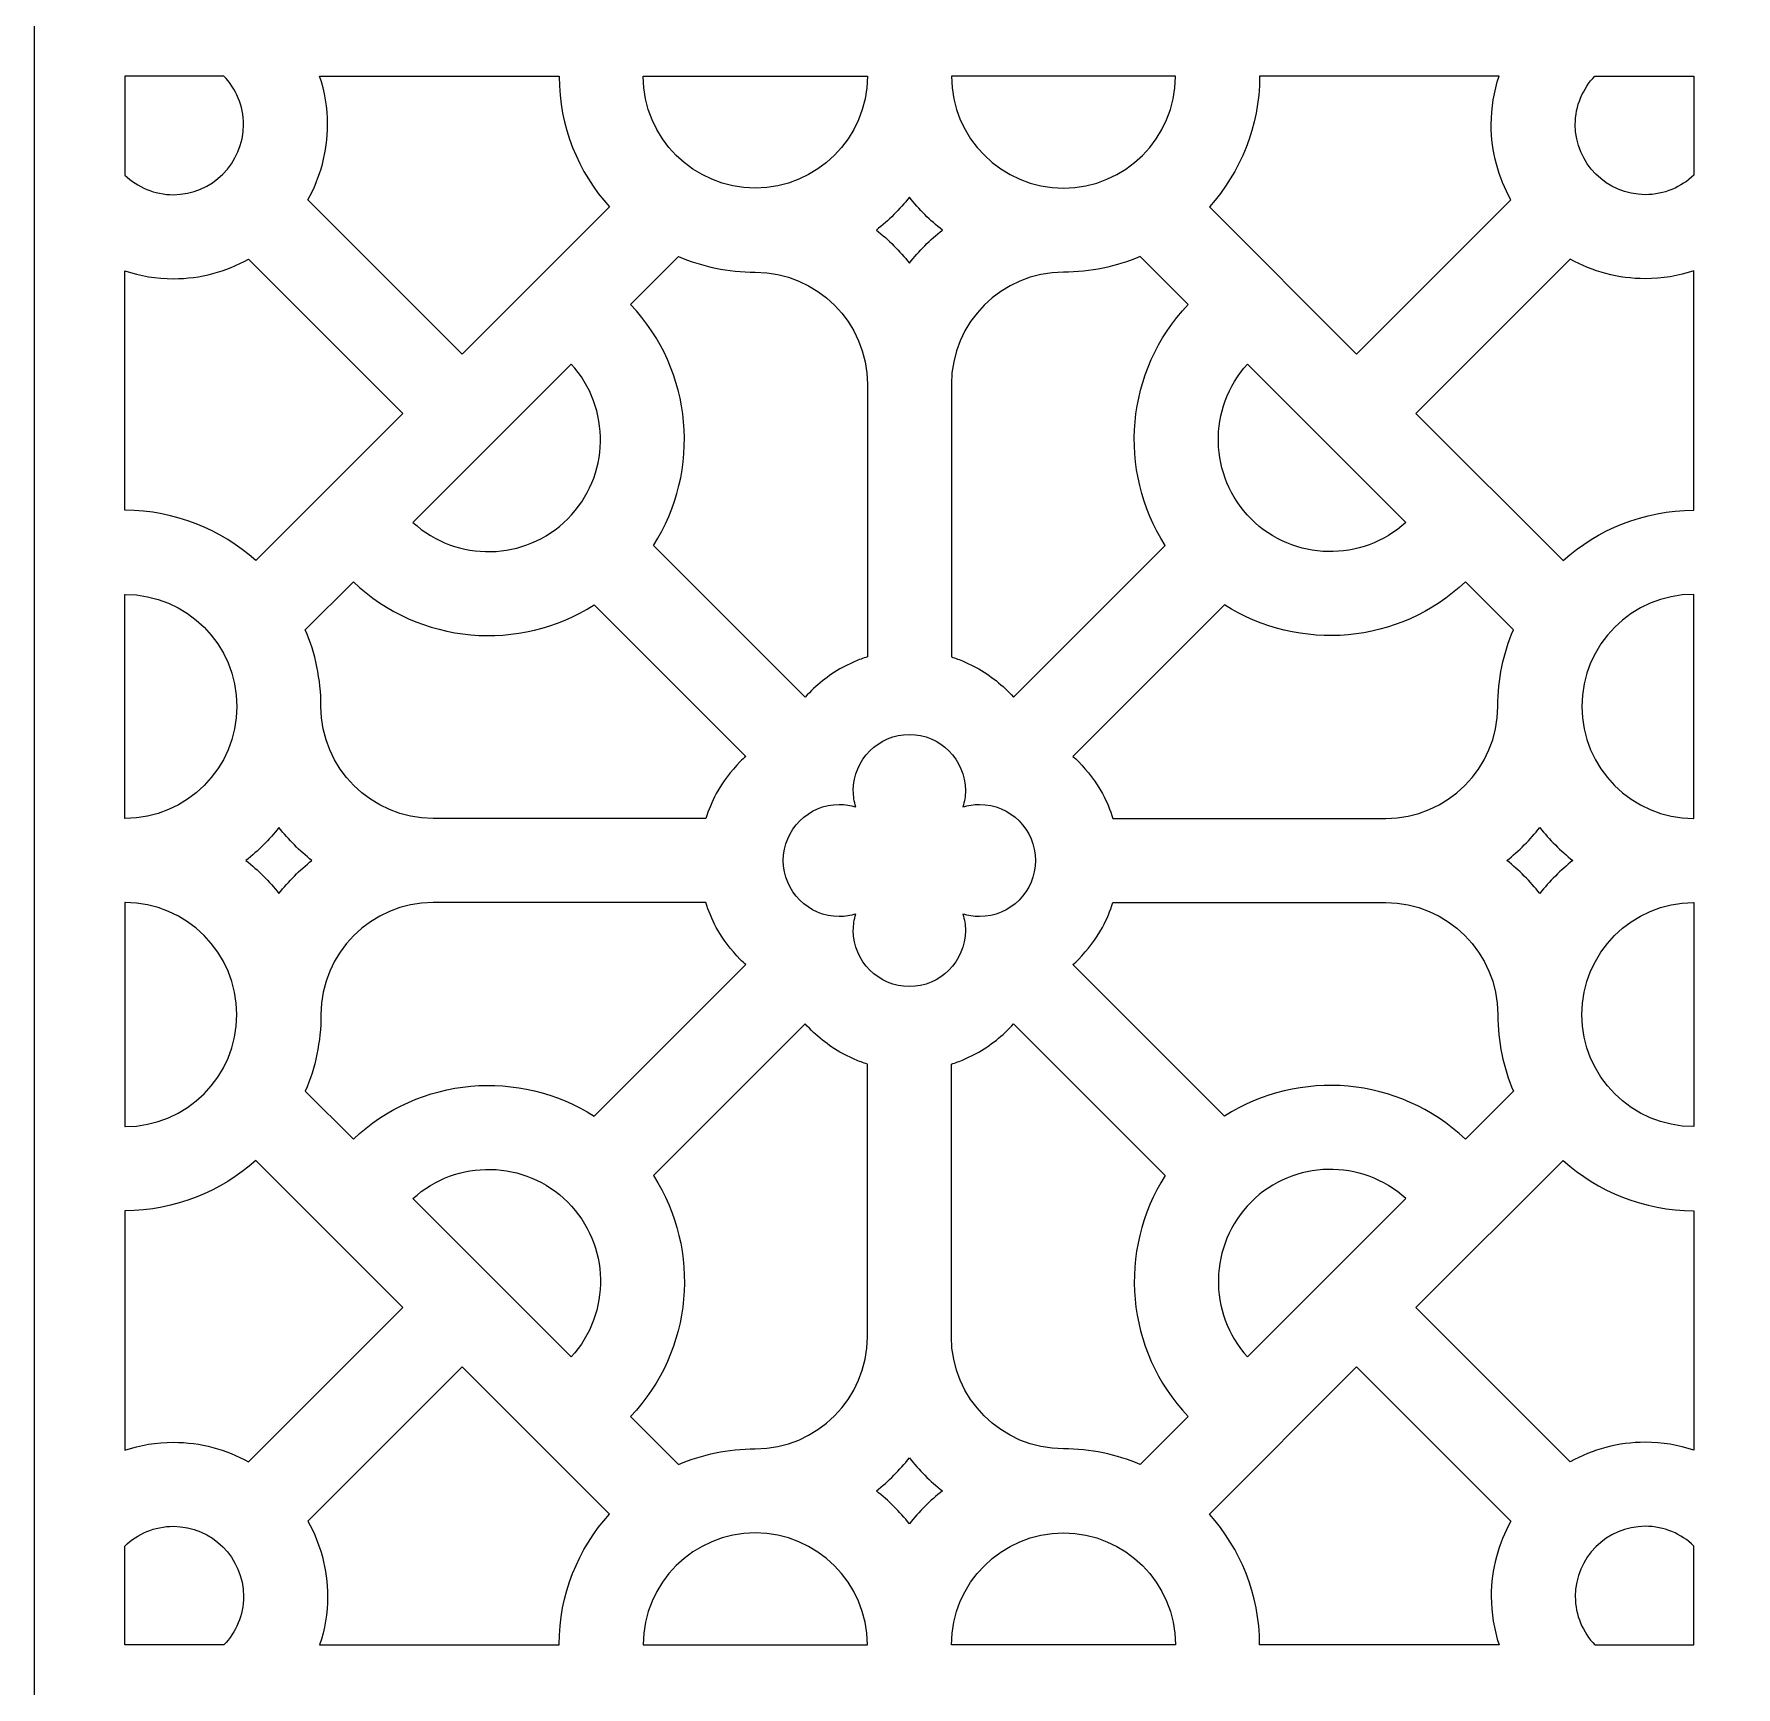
# Model space of a CAD drawing. Header units: centimetres. Extents: x -27.5 to -15.9, y -9.5 to 9.5.
# Drawn here: x -27.5 to -25.072, y -4.725 to -2.367 of the extents above; entities that cross this region are included whole.
import ezdxf

# ---------------------------------------------------------------- set-up
doc = ezdxf.new("R2010")
doc.units = ezdxf.units.CM
doc.header["$MEASUREMENT"] = 0
doc.layers.add('layer 1', color=7, linetype='Continuous')

msp = doc.modelspace()

# ---------------------------------------------------------------- linework, layer by layer
at = {"layer": 'layer 1', "color": 250}
for points, knots in [([(-27.5, 9.5), (-27.5, 9.5), (-27.5, 9.5), (-27.5, 9.5), (-27.5, 9.5), (-27.5, 9.5), (-22.6443, 9.5), (-22.6443, 9.5), (-22.6443, 9.5), (-22.6443, 9.5), (-22.6443, -9.5), (-22.6443, -9.5), (-22.6443, -9.5), (-22.6443, -9.5), (-27.5, -9.5), (-27.5, -9.5), (-27.5, -9.5), (-27.5, -9.5), (-27.5, 9.5), (-27.5, 9.5)], [0, 0, 0, 0, 0.1666667, 0.1666667, 0.1666667, 0.1666667, 0.3333333, 0.3333333, 0.3333333, 0.3333333, 0.5, 0.5, 0.5, 0.5, 0.6666667, 0.6666667, 0.6666667, 0.6666667, 1, 1, 1, 1]), ([(-27.22934, -2.42658), (-27.22934, -2.42658), (-27.22934, -2.42658), (-27.22934, -2.42658), (-27.22934, -2.42658), (-27.21196, -2.44456), (-27.20125, -2.46903), (-27.20125, -2.49591), (-27.20125, -2.49591), (-27.20125, -2.55095), (-27.24614, -2.59583), (-27.30118, -2.59583), (-27.30118, -2.59583), (-27.32806, -2.59583), (-27.35251, -2.58512), (-27.37052, -2.56776), (-27.37052, -2.56776), (-27.37052, -2.56776), (-27.37052, -2.42658), (-27.37052, -2.42658), (-27.37052, -2.42658), (-27.37052, -2.42658), (-27.22934, -2.42658), (-27.22934, -2.42658)], [0, 0, 0, 0, 0.1428571, 0.1428571, 0.1428571, 0.1428571, 0.2857143, 0.2857143, 0.2857143, 0.2857143, 0.4285714, 0.4285714, 0.4285714, 0.4285714, 0.5714286, 0.5714286, 0.5714286, 0.5714286, 0.7142857, 0.7142857, 0.7142857, 0.7142857, 1, 1, 1, 1]), ([(-27.1093, -2.603), (-27.1093, -2.603), (-27.1093, -2.603), (-27.1093, -2.603), (-27.1093, -2.603), (-27.1093, -2.603), (-26.88911, -2.82318), (-26.88911, -2.82318), (-26.88911, -2.82318), (-26.88911, -2.82318), (-26.67923, -2.6133), (-26.67923, -2.6133), (-26.67923, -2.6133), (-26.72365, -2.56384), (-26.7508, -2.49857), (-26.75095, -2.42716), (-26.75095, -2.42716), (-26.75095, -2.42696), (-26.75095, -2.42677), (-26.75095, -2.42658), (-26.75095, -2.42658), (-26.75095, -2.42658), (-27.09259, -2.42658), (-27.09259, -2.42658), (-27.09259, -2.42658), (-27.08529, -2.4484), (-27.08133, -2.4717), (-27.08133, -2.49591), (-27.08133, -2.49591), (-27.08133, -2.53474), (-27.0915, -2.57128), (-27.1093, -2.603)], [0, 0, 0, 0, 0.1111111, 0.1111111, 0.1111111, 0.1111111, 0.2222222, 0.2222222, 0.2222222, 0.2222222, 0.3333333, 0.3333333, 0.3333333, 0.3333333, 0.4444444, 0.4444444, 0.4444444, 0.4444444, 0.5555556, 0.5555556, 0.5555556, 0.5555556, 0.6666667, 0.6666667, 0.6666667, 0.6666667, 0.7777778, 0.7777778, 0.7777778, 0.7777778, 1, 1, 1, 1]), ([(-26.63103, -2.42658), (-26.63103, -2.42658), (-26.63103, -2.42658), (-26.63103, -2.42658), (-26.63103, -2.42658), (-26.63103, -2.42674), (-26.63103, -2.42692), (-26.63103, -2.42708), (-26.63103, -2.42708), (-26.63076, -2.51491), (-26.55904, -2.58646), (-26.47115, -2.58646), (-26.47115, -2.58646), (-26.38319, -2.58646), (-26.31143, -2.51481), (-26.31126, -2.42688), (-26.31126, -2.42688), (-26.31126, -2.42678), (-26.31126, -2.42668), (-26.31126, -2.42658), (-26.31126, -2.42658), (-26.31126, -2.42658), (-26.63103, -2.42658), (-26.63103, -2.42658)], [0, 0, 0, 0, 0.1428571, 0.1428571, 0.1428571, 0.1428571, 0.2857143, 0.2857143, 0.2857143, 0.2857143, 0.4285714, 0.4285714, 0.4285714, 0.4285714, 0.5714286, 0.5714286, 0.5714286, 0.5714286, 0.7142857, 0.7142857, 0.7142857, 0.7142857, 1, 1, 1, 1]), ([(-25.87158, -2.42658), (-25.87158, -2.42658), (-25.87158, -2.42658), (-25.87158, -2.42658), (-25.87158, -2.42658), (-25.87158, -2.42674), (-25.87158, -2.42692), (-25.87158, -2.42708), (-25.87158, -2.42708), (-25.87186, -2.51491), (-25.94358, -2.58646), (-26.03147, -2.58646), (-26.03147, -2.58646), (-26.11943, -2.58646), (-26.19119, -2.51481), (-26.19134, -2.42688), (-26.19134, -2.42688), (-26.19134, -2.42678), (-26.19136, -2.42668), (-26.19136, -2.42658), (-26.19136, -2.42658), (-26.19136, -2.42658), (-25.87158, -2.42658), (-25.87158, -2.42658)], [0, 0, 0, 0, 0.1428571, 0.1428571, 0.1428571, 0.1428571, 0.2857143, 0.2857143, 0.2857143, 0.2857143, 0.4285714, 0.4285714, 0.4285714, 0.4285714, 0.5714286, 0.5714286, 0.5714286, 0.5714286, 0.7142857, 0.7142857, 0.7142857, 0.7142857, 1, 1, 1, 1]), ([(-25.39332, -2.603), (-25.39332, -2.603), (-25.39332, -2.603), (-25.39332, -2.603), (-25.39332, -2.603), (-25.39332, -2.603), (-25.61351, -2.82318), (-25.61351, -2.82318), (-25.61351, -2.82318), (-25.61351, -2.82318), (-25.82339, -2.6133), (-25.82339, -2.6133), (-25.82339, -2.6133), (-25.77897, -2.56384), (-25.75182, -2.49857), (-25.75169, -2.42716), (-25.75169, -2.42716), (-25.75169, -2.42696), (-25.75167, -2.42677), (-25.75167, -2.42658), (-25.75167, -2.42658), (-25.75167, -2.42658), (-25.41004, -2.42658), (-25.41004, -2.42658), (-25.41004, -2.42658), (-25.41733, -2.4484), (-25.42129, -2.4717), (-25.42129, -2.49591), (-25.42129, -2.49591), (-25.42129, -2.53474), (-25.4111, -2.57128), (-25.39332, -2.603)], [0, 0, 0, 0, 0.1111111, 0.1111111, 0.1111111, 0.1111111, 0.2222222, 0.2222222, 0.2222222, 0.2222222, 0.3333333, 0.3333333, 0.3333333, 0.3333333, 0.4444444, 0.4444444, 0.4444444, 0.4444444, 0.5555556, 0.5555556, 0.5555556, 0.5555556, 0.6666667, 0.6666667, 0.6666667, 0.6666667, 0.7777778, 0.7777778, 0.7777778, 0.7777778, 1, 1, 1, 1]), ([(-25.27328, -2.42658), (-25.27328, -2.42658), (-25.27328, -2.42658), (-25.27328, -2.42658), (-25.27328, -2.42658), (-25.29066, -2.44456), (-25.30137, -2.46903), (-25.30137, -2.49591), (-25.30137, -2.49591), (-25.30137, -2.55095), (-25.25648, -2.59583), (-25.20143, -2.59583), (-25.20143, -2.59583), (-25.17456, -2.59583), (-25.15009, -2.58512), (-25.13212, -2.56776), (-25.13212, -2.56776), (-25.13212, -2.56776), (-25.13212, -2.42658), (-25.13212, -2.42658), (-25.13212, -2.42658), (-25.13212, -2.42658), (-25.27328, -2.42658), (-25.27328, -2.42658)], [0, 0, 0, 0, 0.1428571, 0.1428571, 0.1428571, 0.1428571, 0.2857143, 0.2857143, 0.2857143, 0.2857143, 0.4285714, 0.4285714, 0.4285714, 0.4285714, 0.5714286, 0.5714286, 0.5714286, 0.5714286, 0.7142857, 0.7142857, 0.7142857, 0.7142857, 1, 1, 1, 1]), ([(-26.2513, -2.59932), (-26.2513, -2.59932), (-26.2513, -2.59932), (-26.2513, -2.59932), (-26.2513, -2.59932), (-26.23752, -2.61682), (-26.22171, -2.63264), (-26.20422, -2.64642), (-26.20422, -2.64642), (-26.22171, -2.6602), (-26.23752, -2.67603), (-26.2513, -2.69351), (-26.2513, -2.69351), (-26.2513, -2.69351), (-26.2513, -2.69352), (-26.2513, -2.69352), (-26.2513, -2.69352), (-26.2513, -2.69352), (-26.2513, -2.69351), (-26.2513, -2.69351), (-26.2513, -2.69351), (-26.2651, -2.67603), (-26.2809, -2.6602), (-26.2984, -2.64642), (-26.2984, -2.64642), (-26.2809, -2.63264), (-26.2651, -2.61682), (-26.2513, -2.59932)], [0, 0, 0, 0, 0.125, 0.125, 0.125, 0.125, 0.25, 0.25, 0.25, 0.25, 0.375, 0.375, 0.375, 0.375, 0.5, 0.5, 0.5, 0.5, 0.625, 0.625, 0.625, 0.625, 0.75, 0.75, 0.75, 0.75, 1, 1, 1, 1]), ([(-27.37052, -3.04614), (-27.37052, -3.04614), (-27.37052, -3.04614), (-27.37052, -3.04614), (-27.37052, -3.04614), (-27.37043, -3.04614), (-27.37036, -3.04614), (-27.37028, -3.04614), (-27.37028, -3.04614), (-27.29872, -3.0462), (-27.23333, -3.07336), (-27.18379, -3.11787), (-27.18379, -3.11787), (-27.18379, -3.11787), (-26.9739, -2.90798), (-26.9739, -2.90798), (-26.9739, -2.90798), (-26.9739, -2.90798), (-27.19409, -2.68779), (-27.19409, -2.68779), (-27.19409, -2.68779), (-27.22581, -2.70558), (-27.26235, -2.71575), (-27.30118, -2.71575), (-27.30118, -2.71575), (-27.32539, -2.71575), (-27.34869, -2.7118), (-27.37052, -2.70451), (-27.37052, -2.70451), (-27.37052, -2.70451), (-27.37052, -3.04614), (-27.37052, -3.04614)], [0, 0, 0, 0, 0.1111111, 0.1111111, 0.1111111, 0.1111111, 0.2222222, 0.2222222, 0.2222222, 0.2222222, 0.3333333, 0.3333333, 0.3333333, 0.3333333, 0.4444444, 0.4444444, 0.4444444, 0.4444444, 0.5555556, 0.5555556, 0.5555556, 0.5555556, 0.6666667, 0.6666667, 0.6666667, 0.6666667, 0.7777778, 0.7777778, 0.7777778, 0.7777778, 1, 1, 1, 1]), ([(-26.61613, -3.09617), (-26.61613, -3.09617), (-26.61613, -3.09617), (-26.61613, -3.09617), (-26.61613, -3.09617), (-26.61613, -3.09617), (-26.39978, -3.31252), (-26.39978, -3.31252), (-26.39978, -3.31252), (-26.38462, -3.29575), (-26.36762, -3.28226), (-26.34671, -3.27022), (-26.34671, -3.27022), (-26.34671, -3.27022), (-26.32921, -3.26176), (-26.32921, -3.26176), (-26.32921, -3.26176), (-26.32315, -3.25935), (-26.3172, -3.25725), (-26.31126, -3.25542), (-26.31126, -3.25542), (-26.31126, -3.25542), (-26.31126, -2.86627), (-26.31126, -2.86627), (-26.31126, -2.86627), (-26.31126, -2.7782), (-26.38309, -2.70638), (-26.47115, -2.70638), (-26.47115, -2.70638), (-26.50989, -2.70638), (-26.54683, -2.69843), (-26.58044, -2.68409), (-26.58044, -2.68409), (-26.58044, -2.68409), (-26.64894, -2.75259), (-26.64894, -2.75259), (-26.64894, -2.75259), (-26.55907, -2.84711), (-26.54816, -2.98989), (-26.61613, -3.09617)], [0, 0, 0, 0, 0.0909091, 0.0909091, 0.0909091, 0.0909091, 0.1818182, 0.1818182, 0.1818182, 0.1818182, 0.2727273, 0.2727273, 0.2727273, 0.2727273, 0.3636364, 0.3636364, 0.3636364, 0.3636364, 0.4545455, 0.4545455, 0.4545455, 0.4545455, 0.5454545, 0.5454545, 0.5454545, 0.5454545, 0.6363636, 0.6363636, 0.6363636, 0.6363636, 0.7272727, 0.7272727, 0.7272727, 0.7272727, 0.8181818, 0.8181818, 0.8181818, 0.8181818, 1, 1, 1, 1]), ([(-25.88649, -3.09617), (-25.88649, -3.09617), (-25.88649, -3.09617), (-25.88649, -3.09617), (-25.88649, -3.09617), (-25.88649, -3.09617), (-26.10284, -3.31252), (-26.10284, -3.31252), (-26.10284, -3.31252), (-26.11798, -3.29575), (-26.135, -3.28226), (-26.15591, -3.27022), (-26.15591, -3.27022), (-26.15591, -3.27022), (-26.1734, -3.26176), (-26.1734, -3.26176), (-26.1734, -3.26176), (-26.17947, -3.25935), (-26.18544, -3.25725), (-26.19136, -3.25542), (-26.19136, -3.25542), (-26.19136, -3.25542), (-26.19136, -2.86627), (-26.19136, -2.86627), (-26.19136, -2.86627), (-26.19136, -2.7782), (-26.11954, -2.70638), (-26.03147, -2.70638), (-26.03147, -2.70638), (-25.99273, -2.70638), (-25.95579, -2.69843), (-25.92218, -2.68409), (-25.92218, -2.68409), (-25.92218, -2.68409), (-25.85369, -2.75259), (-25.85369, -2.75259), (-25.85369, -2.75259), (-25.94355, -2.84711), (-25.95446, -2.98989), (-25.88649, -3.09617)], [0, 0, 0, 0, 0.0909091, 0.0909091, 0.0909091, 0.0909091, 0.1818182, 0.1818182, 0.1818182, 0.1818182, 0.2727273, 0.2727273, 0.2727273, 0.2727273, 0.3636364, 0.3636364, 0.3636364, 0.3636364, 0.4545455, 0.4545455, 0.4545455, 0.4545455, 0.5454545, 0.5454545, 0.5454545, 0.5454545, 0.6363636, 0.6363636, 0.6363636, 0.6363636, 0.7272727, 0.7272727, 0.7272727, 0.7272727, 0.8181818, 0.8181818, 0.8181818, 0.8181818, 1, 1, 1, 1]), ([(-25.13212, -3.04614), (-25.13212, -3.04614), (-25.13212, -3.04614), (-25.13212, -3.04614), (-25.13212, -3.04614), (-25.13219, -3.04614), (-25.13225, -3.04614), (-25.13234, -3.04614), (-25.13234, -3.04614), (-25.20389, -3.0462), (-25.26929, -3.07336), (-25.31883, -3.11787), (-25.31883, -3.11787), (-25.31883, -3.11787), (-25.52872, -2.90798), (-25.52872, -2.90798), (-25.52872, -2.90798), (-25.52872, -2.90798), (-25.30853, -2.68779), (-25.30853, -2.68779), (-25.30853, -2.68779), (-25.27681, -2.70558), (-25.24027, -2.71575), (-25.20143, -2.71575), (-25.20143, -2.71575), (-25.17724, -2.71575), (-25.15391, -2.7118), (-25.13212, -2.70451), (-25.13212, -2.70451), (-25.13212, -2.70451), (-25.13212, -3.04614), (-25.13212, -3.04614)], [0, 0, 0, 0, 0.1111111, 0.1111111, 0.1111111, 0.1111111, 0.2222222, 0.2222222, 0.2222222, 0.2222222, 0.3333333, 0.3333333, 0.3333333, 0.3333333, 0.4444444, 0.4444444, 0.4444444, 0.4444444, 0.5555556, 0.5555556, 0.5555556, 0.5555556, 0.6666667, 0.6666667, 0.6666667, 0.6666667, 0.7777778, 0.7777778, 0.7777778, 0.7777778, 1, 1, 1, 1]), ([(-26.73378, -2.83743), (-26.73378, -2.83743), (-26.73378, -2.83743), (-26.73378, -2.83743), (-26.73378, -2.83743), (-26.6765, -2.90003), (-26.67813, -2.9978), (-26.73871, -3.05837), (-26.73871, -3.05837), (-26.7993, -3.11895), (-26.89706, -3.12059), (-26.95965, -3.0633), (-26.95965, -3.0633), (-26.95965, -3.0633), (-26.73378, -2.83743), (-26.73378, -2.83743)], [0, 0, 0, 0, 0.2, 0.2, 0.2, 0.2, 0.4, 0.4, 0.4, 0.4, 0.6, 0.6, 0.6, 0.6, 1, 1, 1, 1]), ([(-25.76884, -2.83743), (-25.76884, -2.83743), (-25.76884, -2.83743), (-25.76884, -2.83743), (-25.76884, -2.83743), (-25.8261, -2.90003), (-25.82447, -2.9978), (-25.76389, -3.05837), (-25.76389, -3.05837), (-25.70332, -3.11895), (-25.60558, -3.12059), (-25.54297, -3.0633), (-25.54297, -3.0633), (-25.54297, -3.0633), (-25.76884, -2.83743), (-25.76884, -2.83743)], [0, 0, 0, 0, 0.2, 0.2, 0.2, 0.2, 0.4, 0.4, 0.4, 0.4, 0.6, 0.6, 0.6, 0.6, 1, 1, 1, 1]), ([(-26.48466, -3.39723), (-26.48466, -3.39723), (-26.48466, -3.39723), (-26.48466, -3.39723), (-26.48466, -3.39723), (-26.48466, -3.39723), (-26.70092, -3.18096), (-26.70092, -3.18096), (-26.70092, -3.18096), (-26.80719, -3.24894), (-26.94998, -3.23801), (-27.0445, -3.14816), (-27.0445, -3.14816), (-27.0445, -3.14816), (-27.113, -3.21665), (-27.113, -3.21665), (-27.113, -3.21665), (-27.09866, -3.25026), (-27.09071, -3.2872), (-27.09071, -3.32594), (-27.09071, -3.32594), (-27.09071, -3.414), (-27.01889, -3.48583), (-26.93083, -3.48583), (-26.93083, -3.48583), (-26.93083, -3.48583), (-26.54161, -3.48583), (-26.54161, -3.48583), (-26.54161, -3.48583), (-26.53786, -3.47393), (-26.53302, -3.46235), (-26.52687, -3.45038), (-26.52687, -3.45038), (-26.51697, -3.43317), (-26.50628, -3.41886), (-26.49257, -3.40448), (-26.49257, -3.40448), (-26.48992, -3.40197), (-26.48729, -3.39956), (-26.48466, -3.39723)], [0, 0, 0, 0, 0.0909091, 0.0909091, 0.0909091, 0.0909091, 0.1818182, 0.1818182, 0.1818182, 0.1818182, 0.2727273, 0.2727273, 0.2727273, 0.2727273, 0.3636364, 0.3636364, 0.3636364, 0.3636364, 0.4545455, 0.4545455, 0.4545455, 0.4545455, 0.5454545, 0.5454545, 0.5454545, 0.5454545, 0.6363636, 0.6363636, 0.6363636, 0.6363636, 0.7272727, 0.7272727, 0.7272727, 0.7272727, 0.8181818, 0.8181818, 0.8181818, 0.8181818, 1, 1, 1, 1]), ([(-26.01797, -3.39723), (-26.01797, -3.39723), (-26.01797, -3.39723), (-26.01797, -3.39723), (-26.01797, -3.39723), (-26.01797, -3.39723), (-25.8017, -3.18096), (-25.8017, -3.18096), (-25.8017, -3.18096), (-25.69543, -3.24894), (-25.55264, -3.23801), (-25.45812, -3.14816), (-25.45812, -3.14816), (-25.45812, -3.14816), (-25.38962, -3.21665), (-25.38962, -3.21665), (-25.38962, -3.21665), (-25.40396, -3.25026), (-25.4119, -3.2872), (-25.4119, -3.32594), (-25.4119, -3.32594), (-25.4119, -3.32594), (-25.41192, -3.32594), (-25.41192, -3.32594), (-25.41192, -3.32594), (-25.41192, -3.414), (-25.48373, -3.48583), (-25.57179, -3.48583), (-25.57179, -3.48583), (-25.57179, -3.48583), (-25.96101, -3.48583), (-25.96101, -3.48583), (-25.96101, -3.48583), (-25.96476, -3.47393), (-25.96959, -3.46235), (-25.97574, -3.45038), (-25.97574, -3.45038), (-25.98565, -3.43317), (-25.99634, -3.41886), (-26.01007, -3.40448), (-26.01007, -3.40448), (-26.0127, -3.40197), (-26.01532, -3.39956), (-26.01797, -3.39723)], [0, 0, 0, 0, 0.0833333, 0.0833333, 0.0833333, 0.0833333, 0.1666667, 0.1666667, 0.1666667, 0.1666667, 0.25, 0.25, 0.25, 0.25, 0.3333333, 0.3333333, 0.3333333, 0.3333333, 0.4166667, 0.4166667, 0.4166667, 0.4166667, 0.5, 0.5, 0.5, 0.5, 0.5833333, 0.5833333, 0.5833333, 0.5833333, 0.6666667, 0.6666667, 0.6666667, 0.6666667, 0.75, 0.75, 0.75, 0.75, 0.8333333, 0.8333333, 0.8333333, 0.8333333, 1, 1, 1, 1]), ([(-27.37052, -3.48583), (-27.37052, -3.48583), (-27.37052, -3.48583), (-27.37052, -3.48583), (-27.37052, -3.48583), (-27.37035, -3.48583), (-27.37018, -3.48582), (-27.37001, -3.48582), (-27.37001, -3.48582), (-27.28219, -3.48555), (-27.21063, -3.41384), (-27.21063, -3.32594), (-27.21063, -3.32594), (-27.21063, -3.23798), (-27.28229, -3.16622), (-27.37021, -3.16606), (-27.37021, -3.16606), (-27.37031, -3.16606), (-27.37042, -3.16606), (-27.37052, -3.16606), (-27.37052, -3.16606), (-27.37052, -3.16606), (-27.37052, -3.48583), (-27.37052, -3.48583)], [0, 0, 0, 0, 0.1428571, 0.1428571, 0.1428571, 0.1428571, 0.2857143, 0.2857143, 0.2857143, 0.2857143, 0.4285714, 0.4285714, 0.4285714, 0.4285714, 0.5714286, 0.5714286, 0.5714286, 0.5714286, 0.7142857, 0.7142857, 0.7142857, 0.7142857, 1, 1, 1, 1]), ([(-25.13212, -3.48583), (-25.13212, -3.48583), (-25.13212, -3.48583), (-25.13212, -3.48583), (-25.13212, -3.48583), (-25.13227, -3.48583), (-25.13244, -3.48582), (-25.13261, -3.48582), (-25.13261, -3.48582), (-25.22045, -3.48555), (-25.29199, -3.41384), (-25.29199, -3.32594), (-25.29199, -3.32594), (-25.29199, -3.23798), (-25.22033, -3.16622), (-25.13241, -3.16606), (-25.13241, -3.16606), (-25.1323, -3.16606), (-25.1322, -3.16606), (-25.13212, -3.16606), (-25.13212, -3.16606), (-25.13212, -3.16606), (-25.13212, -3.48583), (-25.13212, -3.48583)], [0, 0, 0, 0, 0.1428571, 0.1428571, 0.1428571, 0.1428571, 0.2857143, 0.2857143, 0.2857143, 0.2857143, 0.4285714, 0.4285714, 0.4285714, 0.4285714, 0.5714286, 0.5714286, 0.5714286, 0.5714286, 0.7142857, 0.7142857, 0.7142857, 0.7142857, 1, 1, 1, 1]), ([(-26.43121, -3.54578), (-26.43121, -3.54578), (-26.43121, -3.54578), (-26.43121, -3.54578), (-26.43121, -3.54578), (-26.43121, -3.58981), (-26.3953, -3.62572), (-26.35127, -3.62572), (-26.35127, -3.62572), (-26.34306, -3.62572), (-26.33515, -3.62448), (-26.3277, -3.62217), (-26.3277, -3.62217), (-26.33002, -3.62962), (-26.33126, -3.63754), (-26.33126, -3.64573), (-26.33126, -3.64573), (-26.33126, -3.68975), (-26.29535, -3.72567), (-26.25132, -3.72567), (-26.25132, -3.72567), (-26.25132, -3.72567), (-26.25132, -3.72567), (-26.2513, -3.72567), (-26.2513, -3.72567), (-26.20727, -3.72567), (-26.17136, -3.68975), (-26.17136, -3.64573), (-26.17136, -3.64573), (-26.17136, -3.63754), (-26.17262, -3.62962), (-26.17492, -3.62217), (-26.17492, -3.62217), (-26.16747, -3.62448), (-26.15956, -3.62572), (-26.15137, -3.62572), (-26.15137, -3.62572), (-26.10734, -3.62572), (-26.07143, -3.58981), (-26.07143, -3.54578), (-26.07143, -3.54578), (-26.07143, -3.50175), (-26.10734, -3.46584), (-26.15137, -3.46584), (-26.15137, -3.46584), (-26.15956, -3.46584), (-26.16747, -3.46708), (-26.17492, -3.46939), (-26.17492, -3.46939), (-26.17262, -3.46194), (-26.17136, -3.45403), (-26.17136, -3.44583), (-26.17136, -3.44583), (-26.17136, -3.4018), (-26.20727, -3.36589), (-26.2513, -3.36589), (-26.2513, -3.36589), (-26.25132, -3.36589), (-26.25132, -3.36589), (-26.25132, -3.36589), (-26.25132, -3.36589), (-26.29535, -3.36589), (-26.33126, -3.4018), (-26.33126, -3.44583), (-26.33126, -3.44583), (-26.33126, -3.45403), (-26.33002, -3.46194), (-26.3277, -3.46939), (-26.3277, -3.46939), (-26.33515, -3.46708), (-26.34306, -3.46584), (-26.35127, -3.46584), (-26.35127, -3.46584), (-26.3953, -3.46584), (-26.43121, -3.50175), (-26.43121, -3.54578)], [0, 0, 0, 0, 0.05, 0.05, 0.05, 0.05, 0.1, 0.1, 0.1, 0.1, 0.15, 0.15, 0.15, 0.15, 0.2, 0.2, 0.2, 0.2, 0.25, 0.25, 0.25, 0.25, 0.3, 0.3, 0.3, 0.3, 0.35, 0.35, 0.35, 0.35, 0.4, 0.4, 0.4, 0.4, 0.45, 0.45, 0.45, 0.45, 0.5, 0.5, 0.5, 0.5, 0.55, 0.55, 0.55, 0.55, 0.6, 0.6, 0.6, 0.6, 0.65, 0.65, 0.65, 0.65, 0.7, 0.7, 0.7, 0.7, 0.75, 0.75, 0.75, 0.75, 0.8, 0.8, 0.8, 0.8, 0.85, 0.85, 0.85, 0.85, 0.9, 0.9, 0.9, 0.9, 1, 1, 1, 1]), ([(-27.10357, -3.54578), (-27.10357, -3.54578), (-27.10357, -3.54578), (-27.10357, -3.54578), (-27.10357, -3.54578), (-27.12107, -3.55957), (-27.13689, -3.57538), (-27.15067, -3.59288), (-27.15067, -3.59288), (-27.16445, -3.57538), (-27.18028, -3.55956), (-27.19778, -3.54578), (-27.19778, -3.54578), (-27.18028, -3.532), (-27.16445, -3.51618), (-27.15067, -3.49868), (-27.15067, -3.49868), (-27.13689, -3.51618), (-27.12107, -3.532), (-27.10357, -3.54578)], [0, 0, 0, 0, 0.1666667, 0.1666667, 0.1666667, 0.1666667, 0.3333333, 0.3333333, 0.3333333, 0.3333333, 0.5, 0.5, 0.5, 0.5, 0.6666667, 0.6666667, 0.6666667, 0.6666667, 1, 1, 1, 1]), ([(-25.39906, -3.54578), (-25.39906, -3.54578), (-25.39906, -3.54578), (-25.39906, -3.54578), (-25.39906, -3.54578), (-25.38157, -3.55957), (-25.36574, -3.57538), (-25.35195, -3.59288), (-25.35195, -3.59288), (-25.33817, -3.57538), (-25.32234, -3.55956), (-25.30485, -3.54578), (-25.30485, -3.54578), (-25.32234, -3.532), (-25.33817, -3.51618), (-25.35195, -3.49868), (-25.35195, -3.49868), (-25.36574, -3.51618), (-25.38157, -3.532), (-25.39906, -3.54578)], [0, 0, 0, 0, 0.1666667, 0.1666667, 0.1666667, 0.1666667, 0.3333333, 0.3333333, 0.3333333, 0.3333333, 0.5, 0.5, 0.5, 0.5, 0.6666667, 0.6666667, 0.6666667, 0.6666667, 1, 1, 1, 1]), ([(-27.37052, -3.60574), (-27.37052, -3.60574), (-27.37052, -3.60574), (-27.37052, -3.60574), (-27.37052, -3.60574), (-27.37035, -3.60574), (-27.37018, -3.60574), (-27.37001, -3.60574), (-27.37001, -3.60574), (-27.28219, -3.60602), (-27.21063, -3.67773), (-27.21063, -3.76562), (-27.21063, -3.76562), (-27.21063, -3.85358), (-27.28229, -3.92534), (-27.37021, -3.9255), (-27.37021, -3.9255), (-27.37031, -3.9255), (-27.37042, -3.92551), (-27.37052, -3.92551), (-27.37052, -3.92551), (-27.37052, -3.92551), (-27.37052, -3.60574), (-27.37052, -3.60574)], [0, 0, 0, 0, 0.1428571, 0.1428571, 0.1428571, 0.1428571, 0.2857143, 0.2857143, 0.2857143, 0.2857143, 0.4285714, 0.4285714, 0.4285714, 0.4285714, 0.5714286, 0.5714286, 0.5714286, 0.5714286, 0.7142857, 0.7142857, 0.7142857, 0.7142857, 1, 1, 1, 1]), ([(-26.48466, -3.69432), (-26.48466, -3.69432), (-26.48466, -3.69432), (-26.48466, -3.69432), (-26.48466, -3.69432), (-26.48466, -3.69432), (-26.70092, -3.9106), (-26.70092, -3.9106), (-26.70092, -3.9106), (-26.80719, -3.84262), (-26.94998, -3.85355), (-27.0445, -3.94341), (-27.0445, -3.94341), (-27.0445, -3.94341), (-27.113, -3.87491), (-27.113, -3.87491), (-27.113, -3.87491), (-27.09866, -3.8413), (-27.09071, -3.80437), (-27.09071, -3.76562), (-27.09071, -3.76562), (-27.09071, -3.67756), (-27.01889, -3.60574), (-26.93083, -3.60574), (-26.93083, -3.60574), (-26.93083, -3.60574), (-26.54161, -3.60574), (-26.54161, -3.60574), (-26.54161, -3.60574), (-26.53786, -3.61763), (-26.53302, -3.62922), (-26.52687, -3.64118), (-26.52687, -3.64118), (-26.51697, -3.65839), (-26.50628, -3.6727), (-26.49257, -3.68708), (-26.49257, -3.68708), (-26.48992, -3.68959), (-26.48729, -3.692), (-26.48466, -3.69432)], [0, 0, 0, 0, 0.0909091, 0.0909091, 0.0909091, 0.0909091, 0.1818182, 0.1818182, 0.1818182, 0.1818182, 0.2727273, 0.2727273, 0.2727273, 0.2727273, 0.3636364, 0.3636364, 0.3636364, 0.3636364, 0.4545455, 0.4545455, 0.4545455, 0.4545455, 0.5454545, 0.5454545, 0.5454545, 0.5454545, 0.6363636, 0.6363636, 0.6363636, 0.6363636, 0.7272727, 0.7272727, 0.7272727, 0.7272727, 0.8181818, 0.8181818, 0.8181818, 0.8181818, 1, 1, 1, 1]), ([(-26.01797, -3.69432), (-26.01797, -3.69432), (-26.01797, -3.69432), (-26.01797, -3.69432), (-26.01797, -3.69432), (-26.01797, -3.69432), (-25.8017, -3.9106), (-25.8017, -3.9106), (-25.8017, -3.9106), (-25.69543, -3.84262), (-25.55264, -3.85355), (-25.45812, -3.94341), (-25.45812, -3.94341), (-25.45812, -3.94341), (-25.38962, -3.87491), (-25.38962, -3.87491), (-25.38962, -3.87491), (-25.40396, -3.8413), (-25.4119, -3.80437), (-25.4119, -3.76562), (-25.4119, -3.76562), (-25.4119, -3.76562), (-25.41192, -3.76562), (-25.41192, -3.76562), (-25.41192, -3.76562), (-25.41192, -3.67756), (-25.48373, -3.60574), (-25.57179, -3.60574), (-25.57179, -3.60574), (-25.57179, -3.60574), (-25.96101, -3.60574), (-25.96101, -3.60574), (-25.96101, -3.60574), (-25.96476, -3.61763), (-25.96959, -3.62922), (-25.97574, -3.64118), (-25.97574, -3.64118), (-25.98565, -3.65839), (-25.99634, -3.6727), (-26.01007, -3.68708), (-26.01007, -3.68708), (-26.0127, -3.68959), (-26.01532, -3.692), (-26.01797, -3.69432)], [0, 0, 0, 0, 0.0833333, 0.0833333, 0.0833333, 0.0833333, 0.1666667, 0.1666667, 0.1666667, 0.1666667, 0.25, 0.25, 0.25, 0.25, 0.3333333, 0.3333333, 0.3333333, 0.3333333, 0.4166667, 0.4166667, 0.4166667, 0.4166667, 0.5, 0.5, 0.5, 0.5, 0.5833333, 0.5833333, 0.5833333, 0.5833333, 0.6666667, 0.6666667, 0.6666667, 0.6666667, 0.75, 0.75, 0.75, 0.75, 0.8333333, 0.8333333, 0.8333333, 0.8333333, 1, 1, 1, 1]), ([(-25.13212, -3.60574), (-25.13212, -3.60574), (-25.13212, -3.60574), (-25.13212, -3.60574), (-25.13212, -3.60574), (-25.13227, -3.60574), (-25.13244, -3.60574), (-25.13261, -3.60574), (-25.13261, -3.60574), (-25.22045, -3.60602), (-25.29199, -3.67773), (-25.29199, -3.76562), (-25.29199, -3.76562), (-25.29199, -3.85358), (-25.22033, -3.92534), (-25.13241, -3.9255), (-25.13241, -3.9255), (-25.1323, -3.9255), (-25.1322, -3.92551), (-25.13212, -3.92551), (-25.13212, -3.92551), (-25.13212, -3.92551), (-25.13212, -3.60574), (-25.13212, -3.60574)], [0, 0, 0, 0, 0.1428571, 0.1428571, 0.1428571, 0.1428571, 0.2857143, 0.2857143, 0.2857143, 0.2857143, 0.4285714, 0.4285714, 0.4285714, 0.4285714, 0.5714286, 0.5714286, 0.5714286, 0.5714286, 0.7142857, 0.7142857, 0.7142857, 0.7142857, 1, 1, 1, 1]), ([(-26.61613, -3.99539), (-26.61613, -3.99539), (-26.61613, -3.99539), (-26.61613, -3.99539), (-26.61613, -3.99539), (-26.61613, -3.99539), (-26.39978, -3.77904), (-26.39978, -3.77904), (-26.39978, -3.77904), (-26.38462, -3.79582), (-26.36762, -3.80931), (-26.34671, -3.82135), (-26.34671, -3.82135), (-26.34671, -3.82135), (-26.32921, -3.8298), (-26.32921, -3.8298), (-26.32921, -3.8298), (-26.32315, -3.8322), (-26.3172, -3.83431), (-26.31126, -3.83613), (-26.31126, -3.83613), (-26.31126, -3.83613), (-26.31126, -4.22529), (-26.31126, -4.22529), (-26.31126, -4.22529), (-26.31126, -4.31335), (-26.38309, -4.38518), (-26.47115, -4.38518), (-26.47115, -4.38518), (-26.50989, -4.38518), (-26.54683, -4.39313), (-26.58044, -4.40747), (-26.58044, -4.40747), (-26.58044, -4.40747), (-26.64894, -4.33898), (-26.64894, -4.33898), (-26.64894, -4.33898), (-26.55907, -4.24445), (-26.54816, -4.10167), (-26.61613, -3.99539)], [0, 0, 0, 0, 0.0909091, 0.0909091, 0.0909091, 0.0909091, 0.1818182, 0.1818182, 0.1818182, 0.1818182, 0.2727273, 0.2727273, 0.2727273, 0.2727273, 0.3636364, 0.3636364, 0.3636364, 0.3636364, 0.4545455, 0.4545455, 0.4545455, 0.4545455, 0.5454545, 0.5454545, 0.5454545, 0.5454545, 0.6363636, 0.6363636, 0.6363636, 0.6363636, 0.7272727, 0.7272727, 0.7272727, 0.7272727, 0.8181818, 0.8181818, 0.8181818, 0.8181818, 1, 1, 1, 1]), ([(-25.88649, -3.99539), (-25.88649, -3.99539), (-25.88649, -3.99539), (-25.88649, -3.99539), (-25.88649, -3.99539), (-25.88649, -3.99539), (-26.10284, -3.77904), (-26.10284, -3.77904), (-26.10284, -3.77904), (-26.11798, -3.79582), (-26.135, -3.80931), (-26.15591, -3.82135), (-26.15591, -3.82135), (-26.15591, -3.82135), (-26.1734, -3.8298), (-26.1734, -3.8298), (-26.1734, -3.8298), (-26.17947, -3.8322), (-26.18544, -3.83431), (-26.19136, -3.83613), (-26.19136, -3.83613), (-26.19136, -3.83613), (-26.19136, -4.22529), (-26.19136, -4.22529), (-26.19136, -4.22529), (-26.19136, -4.31335), (-26.11954, -4.38518), (-26.03147, -4.38518), (-26.03147, -4.38518), (-25.99273, -4.38518), (-25.95579, -4.39313), (-25.92218, -4.40747), (-25.92218, -4.40747), (-25.92218, -4.40747), (-25.85369, -4.33898), (-25.85369, -4.33898), (-25.85369, -4.33898), (-25.94355, -4.24445), (-25.95446, -4.10167), (-25.88649, -3.99539)], [0, 0, 0, 0, 0.0909091, 0.0909091, 0.0909091, 0.0909091, 0.1818182, 0.1818182, 0.1818182, 0.1818182, 0.2727273, 0.2727273, 0.2727273, 0.2727273, 0.3636364, 0.3636364, 0.3636364, 0.3636364, 0.4545455, 0.4545455, 0.4545455, 0.4545455, 0.5454545, 0.5454545, 0.5454545, 0.5454545, 0.6363636, 0.6363636, 0.6363636, 0.6363636, 0.7272727, 0.7272727, 0.7272727, 0.7272727, 0.8181818, 0.8181818, 0.8181818, 0.8181818, 1, 1, 1, 1]), ([(-27.37052, -4.04542), (-27.37052, -4.04542), (-27.37052, -4.04542), (-27.37052, -4.04542), (-27.37052, -4.04542), (-27.37043, -4.04542), (-27.37036, -4.04542), (-27.37028, -4.04542), (-27.37028, -4.04542), (-27.29872, -4.04536), (-27.23333, -4.0182), (-27.18379, -3.97369), (-27.18379, -3.97369), (-27.18379, -3.97369), (-26.9739, -4.18358), (-26.9739, -4.18358), (-26.9739, -4.18358), (-26.9739, -4.18358), (-27.19409, -4.40377), (-27.19409, -4.40377), (-27.19409, -4.40377), (-27.22581, -4.38598), (-27.26235, -4.37581), (-27.30118, -4.37581), (-27.30118, -4.37581), (-27.32539, -4.37581), (-27.34869, -4.37977), (-27.37052, -4.38705), (-27.37052, -4.38705), (-27.37052, -4.38705), (-27.37052, -4.04542), (-27.37052, -4.04542)], [0, 0, 0, 0, 0.1111111, 0.1111111, 0.1111111, 0.1111111, 0.2222222, 0.2222222, 0.2222222, 0.2222222, 0.3333333, 0.3333333, 0.3333333, 0.3333333, 0.4444444, 0.4444444, 0.4444444, 0.4444444, 0.5555556, 0.5555556, 0.5555556, 0.5555556, 0.6666667, 0.6666667, 0.6666667, 0.6666667, 0.7777778, 0.7777778, 0.7777778, 0.7777778, 1, 1, 1, 1]), ([(-26.73378, -4.25412), (-26.73378, -4.25412), (-26.73378, -4.25412), (-26.73378, -4.25412), (-26.73378, -4.25412), (-26.6765, -4.19153), (-26.67813, -4.09376), (-26.73871, -4.03319), (-26.73871, -4.03319), (-26.7993, -3.97261), (-26.89706, -3.97097), (-26.95965, -4.02825), (-26.95965, -4.02825), (-26.95965, -4.02825), (-26.73378, -4.25412), (-26.73378, -4.25412)], [0, 0, 0, 0, 0.2, 0.2, 0.2, 0.2, 0.4, 0.4, 0.4, 0.4, 0.6, 0.6, 0.6, 0.6, 1, 1, 1, 1]), ([(-25.76884, -4.25412), (-25.76884, -4.25412), (-25.76884, -4.25412), (-25.76884, -4.25412), (-25.76884, -4.25412), (-25.8261, -4.19153), (-25.82447, -4.09376), (-25.76389, -4.03319), (-25.76389, -4.03319), (-25.70332, -3.97261), (-25.60558, -3.97097), (-25.54297, -4.02825), (-25.54297, -4.02825), (-25.54297, -4.02825), (-25.76884, -4.25412), (-25.76884, -4.25412)], [0, 0, 0, 0, 0.2, 0.2, 0.2, 0.2, 0.4, 0.4, 0.4, 0.4, 0.6, 0.6, 0.6, 0.6, 1, 1, 1, 1]), ([(-25.13212, -4.04542), (-25.13212, -4.04542), (-25.13212, -4.04542), (-25.13212, -4.04542), (-25.13212, -4.04542), (-25.13219, -4.04542), (-25.13225, -4.04542), (-25.13234, -4.04542), (-25.13234, -4.04542), (-25.20389, -4.04536), (-25.26929, -4.0182), (-25.31883, -3.97369), (-25.31883, -3.97369), (-25.31883, -3.97369), (-25.52872, -4.18358), (-25.52872, -4.18358), (-25.52872, -4.18358), (-25.52872, -4.18358), (-25.30853, -4.40377), (-25.30853, -4.40377), (-25.30853, -4.40377), (-25.27681, -4.38598), (-25.24027, -4.37581), (-25.20143, -4.37581), (-25.20143, -4.37581), (-25.17724, -4.37581), (-25.15391, -4.37977), (-25.13212, -4.38705), (-25.13212, -4.38705), (-25.13212, -4.38705), (-25.13212, -4.04542), (-25.13212, -4.04542)], [0, 0, 0, 0, 0.1111111, 0.1111111, 0.1111111, 0.1111111, 0.2222222, 0.2222222, 0.2222222, 0.2222222, 0.3333333, 0.3333333, 0.3333333, 0.3333333, 0.4444444, 0.4444444, 0.4444444, 0.4444444, 0.5555556, 0.5555556, 0.5555556, 0.5555556, 0.6666667, 0.6666667, 0.6666667, 0.6666667, 0.7777778, 0.7777778, 0.7777778, 0.7777778, 1, 1, 1, 1]), ([(-27.1093, -4.48856), (-27.1093, -4.48856), (-27.1093, -4.48856), (-27.1093, -4.48856), (-27.1093, -4.48856), (-27.1093, -4.48856), (-26.88911, -4.26837), (-26.88911, -4.26837), (-26.88911, -4.26837), (-26.88911, -4.26837), (-26.67923, -4.47827), (-26.67923, -4.47827), (-26.67923, -4.47827), (-26.72365, -4.52772), (-26.7508, -4.593), (-26.75095, -4.66441), (-26.75095, -4.66441), (-26.75095, -4.6646), (-26.75095, -4.66479), (-26.75095, -4.66498), (-26.75095, -4.66498), (-26.75095, -4.66498), (-27.09259, -4.66498), (-27.09259, -4.66498), (-27.09259, -4.66498), (-27.08529, -4.64316), (-27.08133, -4.61985), (-27.08133, -4.59565), (-27.08133, -4.59565), (-27.08133, -4.55682), (-27.0915, -4.52028), (-27.1093, -4.48856)], [0, 0, 0, 0, 0.1111111, 0.1111111, 0.1111111, 0.1111111, 0.2222222, 0.2222222, 0.2222222, 0.2222222, 0.3333333, 0.3333333, 0.3333333, 0.3333333, 0.4444444, 0.4444444, 0.4444444, 0.4444444, 0.5555556, 0.5555556, 0.5555556, 0.5555556, 0.6666667, 0.6666667, 0.6666667, 0.6666667, 0.7777778, 0.7777778, 0.7777778, 0.7777778, 1, 1, 1, 1]), ([(-25.39332, -4.48856), (-25.39332, -4.48856), (-25.39332, -4.48856), (-25.39332, -4.48856), (-25.39332, -4.48856), (-25.39332, -4.48856), (-25.61351, -4.26837), (-25.61351, -4.26837), (-25.61351, -4.26837), (-25.61351, -4.26837), (-25.82339, -4.47827), (-25.82339, -4.47827), (-25.82339, -4.47827), (-25.77897, -4.52772), (-25.75182, -4.593), (-25.75169, -4.66441), (-25.75169, -4.66441), (-25.75169, -4.6646), (-25.75167, -4.66479), (-25.75167, -4.66498), (-25.75167, -4.66498), (-25.75167, -4.66498), (-25.41004, -4.66498), (-25.41004, -4.66498), (-25.41004, -4.66498), (-25.41733, -4.64316), (-25.42129, -4.61985), (-25.42129, -4.59565), (-25.42129, -4.59565), (-25.42129, -4.55682), (-25.4111, -4.52028), (-25.39332, -4.48856)], [0, 0, 0, 0, 0.1111111, 0.1111111, 0.1111111, 0.1111111, 0.2222222, 0.2222222, 0.2222222, 0.2222222, 0.3333333, 0.3333333, 0.3333333, 0.3333333, 0.4444444, 0.4444444, 0.4444444, 0.4444444, 0.5555556, 0.5555556, 0.5555556, 0.5555556, 0.6666667, 0.6666667, 0.6666667, 0.6666667, 0.7777778, 0.7777778, 0.7777778, 0.7777778, 1, 1, 1, 1]), ([(-26.2513, -4.49224), (-26.2513, -4.49224), (-26.2513, -4.49224), (-26.2513, -4.49224), (-26.2513, -4.49224), (-26.2513, -4.49224), (-26.2513, -4.49223), (-26.2513, -4.49223), (-26.2513, -4.49223), (-26.23752, -4.47474), (-26.22171, -4.45892), (-26.20422, -4.44514), (-26.20422, -4.44514), (-26.22171, -4.43135), (-26.23752, -4.41554), (-26.2513, -4.39805), (-26.2513, -4.39805), (-26.2651, -4.41554), (-26.2809, -4.43135), (-26.2984, -4.44514), (-26.2984, -4.44514), (-26.2809, -4.45892), (-26.2651, -4.47474), (-26.2513, -4.49223), (-26.2513, -4.49223), (-26.2513, -4.49223), (-26.2513, -4.49224), (-26.2513, -4.49224)], [0, 0, 0, 0, 0.125, 0.125, 0.125, 0.125, 0.25, 0.25, 0.25, 0.25, 0.375, 0.375, 0.375, 0.375, 0.5, 0.5, 0.5, 0.5, 0.625, 0.625, 0.625, 0.625, 0.75, 0.75, 0.75, 0.75, 1, 1, 1, 1]), ([(-27.22934, -4.66498), (-27.22934, -4.66498), (-27.22934, -4.66498), (-27.22934, -4.66498), (-27.22934, -4.66498), (-27.21196, -4.64698), (-27.20125, -4.62253), (-27.20125, -4.59565), (-27.20125, -4.59565), (-27.20125, -4.54061), (-27.24614, -4.49572), (-27.30118, -4.49572), (-27.30118, -4.49572), (-27.32806, -4.49572), (-27.35251, -4.50644), (-27.37052, -4.52381), (-27.37052, -4.52381), (-27.37052, -4.52381), (-27.37052, -4.66498), (-27.37052, -4.66498), (-27.37052, -4.66498), (-27.37052, -4.66498), (-27.22934, -4.66498), (-27.22934, -4.66498)], [0, 0, 0, 0, 0.1428571, 0.1428571, 0.1428571, 0.1428571, 0.2857143, 0.2857143, 0.2857143, 0.2857143, 0.4285714, 0.4285714, 0.4285714, 0.4285714, 0.5714286, 0.5714286, 0.5714286, 0.5714286, 0.7142857, 0.7142857, 0.7142857, 0.7142857, 1, 1, 1, 1]), ([(-26.63103, -4.66498), (-26.63103, -4.66498), (-26.63103, -4.66498), (-26.63103, -4.66498), (-26.63103, -4.66498), (-26.63103, -4.66481), (-26.63103, -4.66465), (-26.63103, -4.66448), (-26.63103, -4.66448), (-26.63076, -4.57665), (-26.55904, -4.50509), (-26.47115, -4.50509), (-26.47115, -4.50509), (-26.38319, -4.50509), (-26.31143, -4.57675), (-26.31126, -4.66468), (-26.31126, -4.66468), (-26.31126, -4.66478), (-26.31126, -4.66488), (-26.31126, -4.66498), (-26.31126, -4.66498), (-26.31126, -4.66498), (-26.63103, -4.66498), (-26.63103, -4.66498)], [0, 0, 0, 0, 0.1428571, 0.1428571, 0.1428571, 0.1428571, 0.2857143, 0.2857143, 0.2857143, 0.2857143, 0.4285714, 0.4285714, 0.4285714, 0.4285714, 0.5714286, 0.5714286, 0.5714286, 0.5714286, 0.7142857, 0.7142857, 0.7142857, 0.7142857, 1, 1, 1, 1]), ([(-25.87158, -4.66498), (-25.87158, -4.66498), (-25.87158, -4.66498), (-25.87158, -4.66498), (-25.87158, -4.66498), (-25.87158, -4.66481), (-25.87158, -4.66465), (-25.87158, -4.66448), (-25.87158, -4.66448), (-25.87186, -4.57665), (-25.94358, -4.50509), (-26.03147, -4.50509), (-26.03147, -4.50509), (-26.11943, -4.50509), (-26.19119, -4.57675), (-26.19134, -4.66468), (-26.19134, -4.66468), (-26.19134, -4.66478), (-26.19136, -4.66488), (-26.19136, -4.66498), (-26.19136, -4.66498), (-26.19136, -4.66498), (-25.87158, -4.66498), (-25.87158, -4.66498)], [0, 0, 0, 0, 0.1428571, 0.1428571, 0.1428571, 0.1428571, 0.2857143, 0.2857143, 0.2857143, 0.2857143, 0.4285714, 0.4285714, 0.4285714, 0.4285714, 0.5714286, 0.5714286, 0.5714286, 0.5714286, 0.7142857, 0.7142857, 0.7142857, 0.7142857, 1, 1, 1, 1]), ([(-25.27328, -4.66498), (-25.27328, -4.66498), (-25.27328, -4.66498), (-25.27328, -4.66498), (-25.27328, -4.66498), (-25.29066, -4.64698), (-25.30137, -4.62253), (-25.30137, -4.59565), (-25.30137, -4.59565), (-25.30137, -4.54061), (-25.25648, -4.49572), (-25.20143, -4.49572), (-25.20143, -4.49572), (-25.17456, -4.49572), (-25.15009, -4.50644), (-25.13212, -4.52381), (-25.13212, -4.52381), (-25.13212, -4.52381), (-25.13212, -4.66498), (-25.13212, -4.66498), (-25.13212, -4.66498), (-25.13212, -4.66498), (-25.27328, -4.66498), (-25.27328, -4.66498)], [0, 0, 0, 0, 0.1428571, 0.1428571, 0.1428571, 0.1428571, 0.2857143, 0.2857143, 0.2857143, 0.2857143, 0.4285714, 0.4285714, 0.4285714, 0.4285714, 0.5714286, 0.5714286, 0.5714286, 0.5714286, 0.7142857, 0.7142857, 0.7142857, 0.7142857, 1, 1, 1, 1])]:
    msp.add_open_spline(points, degree=3, knots=knots, dxfattribs=at)

doc.saveas('drawing.dxf')
